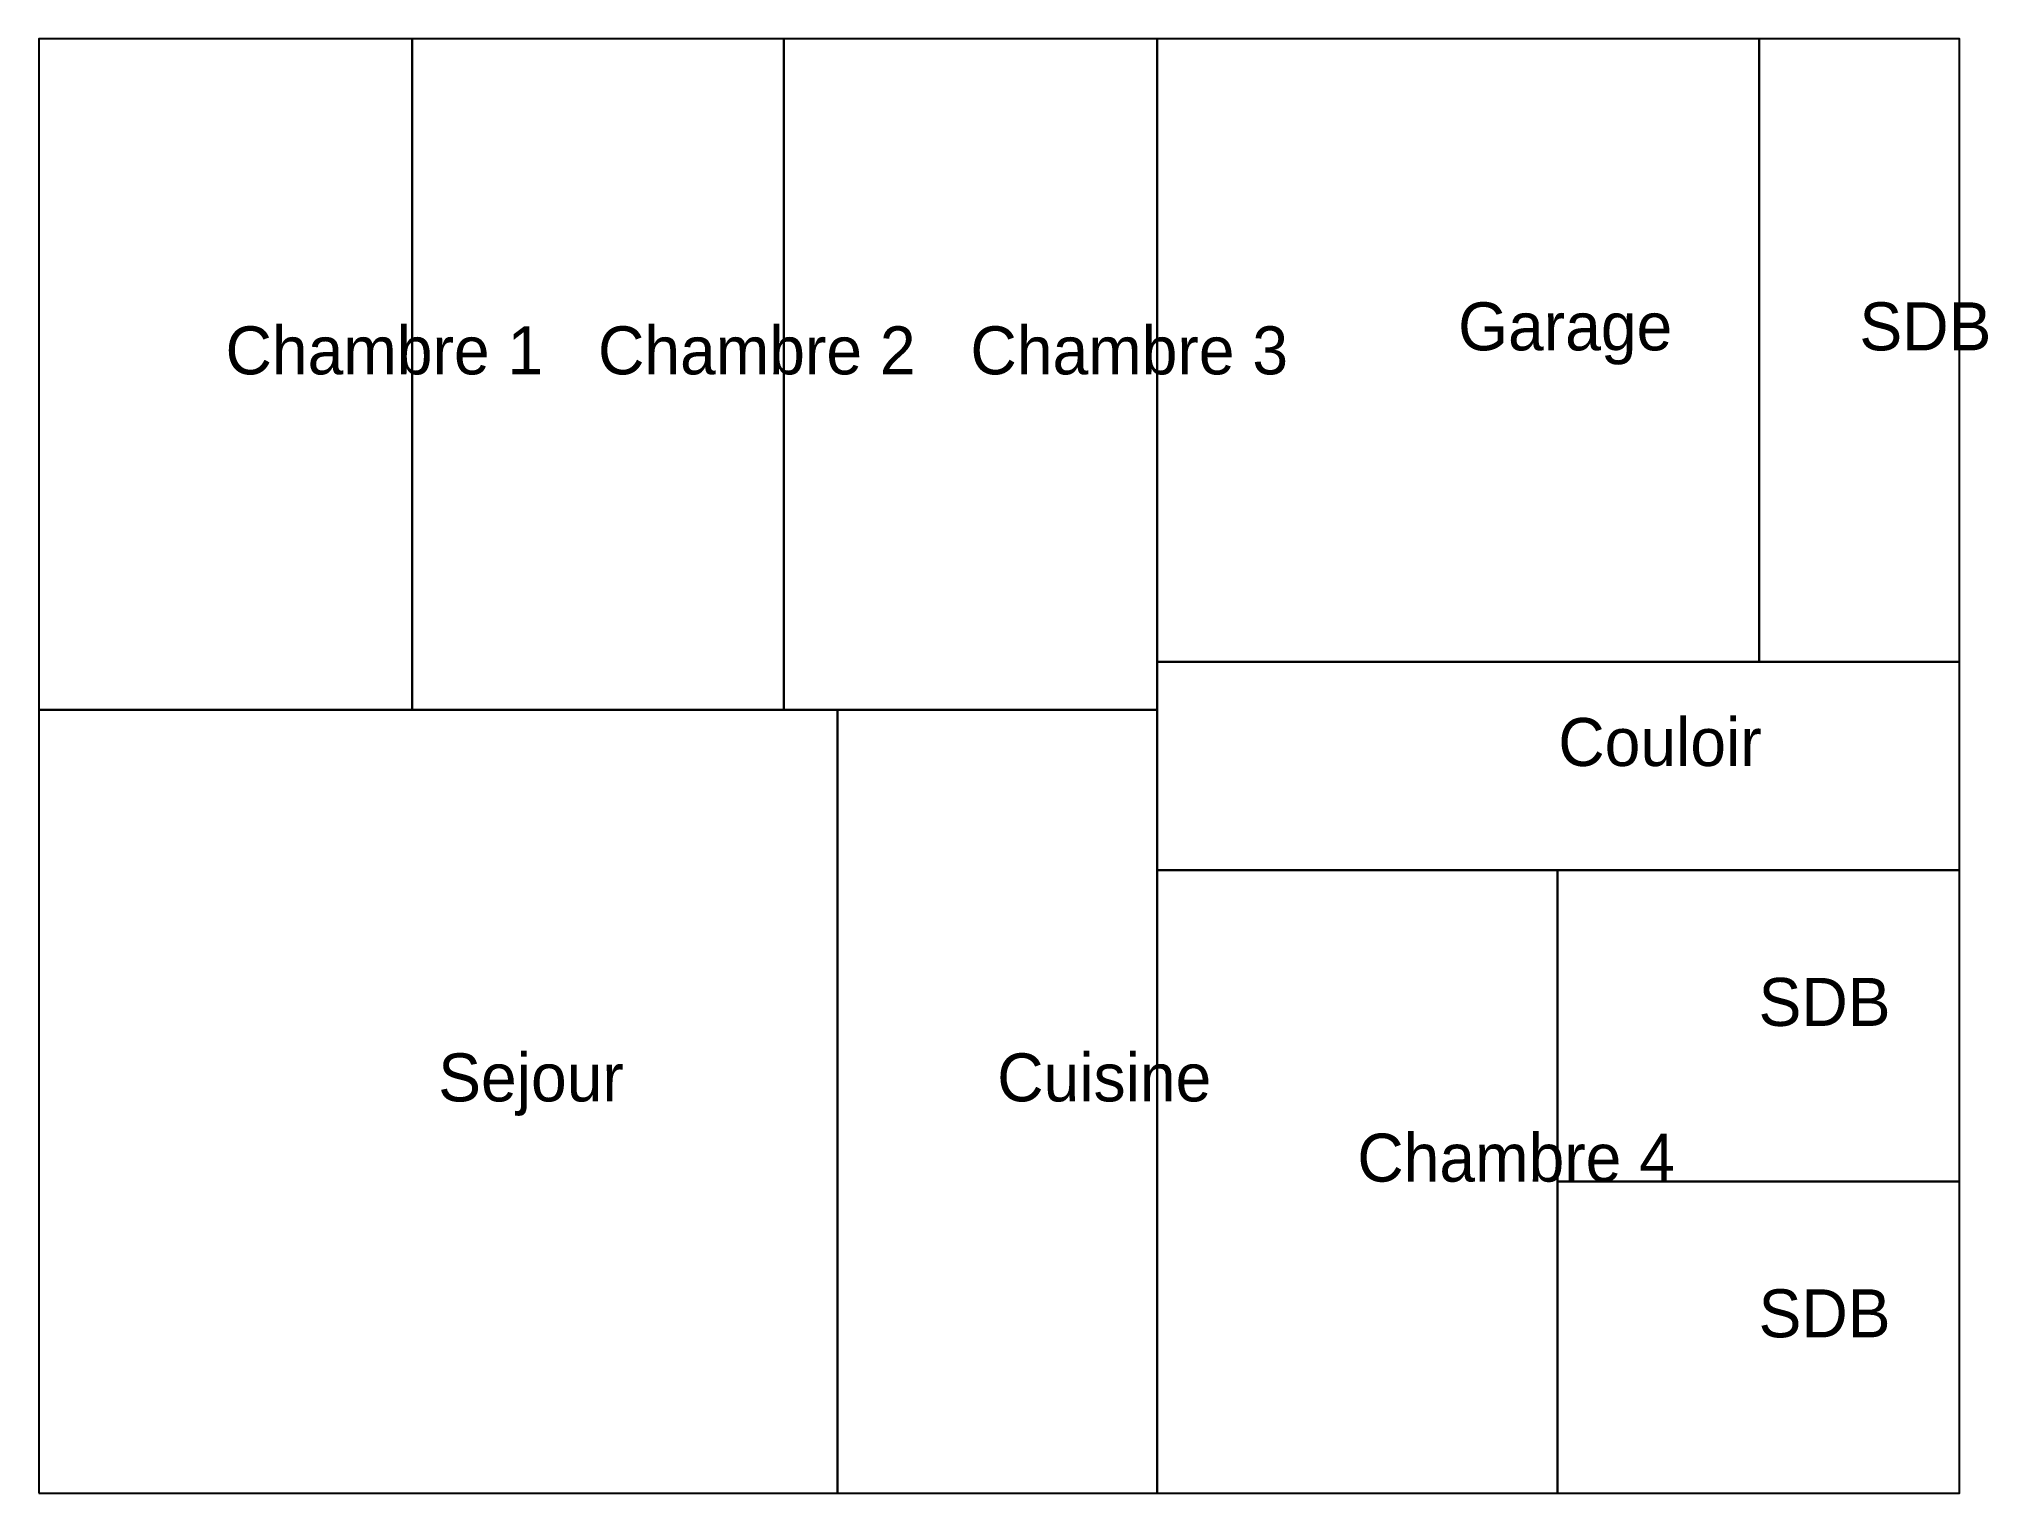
# Model space of a CAD drawing. Header units: metres. Extents: x 0 to 14.2, y 0 to 10.6.
import ezdxf

# ---------------------------------------------------------------- set-up
doc = ezdxf.new("R2010")
doc.units = ezdxf.units.M
for name, color, linetype in [('LABELS', 2, 'CONTINUOUS'), ('OPENINGS', 4, 'CONTINUOUS'), ('ROOMS', 8, 'CONTINUOUS'), ('WALLS', 7, 'CONTINUOUS')]:
    doc.layers.add(name, color=color, linetype=linetype)

msp = doc.modelspace()

# ---------------------------------------------------------------- linework, layer by layer
at = {"layer": 'OPENINGS'}
for p, q in [((10.5, 10.6), (9.1, 10.6)), ((8.15, 8.784), (8.15, 7.984)), ((12.54, 8.784), (12.54, 7.984)), ((12.54, 7.876), (12.54, 8.676)), ((2.72, 8.644), (2.72, 7.844)), ((5.43, 8.644), (5.43, 7.844)), ((2.72, 7.666), (2.72, 8.466)), ((5.43, 7.666), (5.43, 8.466)), ((8.15, 7.666), (8.15, 8.466)), ((9.906, 6.06), (10.706, 6.06)), ((11.66, 6.06), (10.86, 6.06)), ((13, 6.06), (13.8, 6.06)), ((1.088, 5.71), (1.888, 5.71)), ((3.492, 5.71), (2.692, 5.71)), ((3.804, 5.71), (4.604, 5.71)), ((7.218, 5.71), (6.418, 5.71)), ((6.518, 5.71), (7.318, 5.71)), ((8.15, 5.54), (8.15, 4.74)), ((9.902, 4.54), (9.102, 4.54)), ((10.49, 4.54), (11.29, 4.54)), ((12.828, 4.54), (12.028, 4.54)), ((14, 2.65), (14, 4.05)), ((11.07, 3.632), (11.07, 2.832)), ((5.82, 3.426), (5.82, 2.626)), ((5.82, 2.284), (5.82, 3.084)), ((8.15, 2.284), (8.15, 3.084)), ((8.15, 2.724), (8.15, 1.924)), ((11.07, 1.816), (11.07, 2.616)), ((12.828, 2.27), (12.028, 2.27)), ((12.242, 2.27), (13.042, 2.27)), ((11.07, 1.362), (11.07, 0.562)), ((4.9, 0), (5.8, 0))]:
    msp.add_line(p, q, dxfattribs=at)
at = {"layer": 'ROOMS'}
for points in [[(0, 5.71), (2.72, 5.71), (2.72, 10.6), (0, 10.6)], [(2.72, 5.71), (5.43, 5.71), (5.43, 10.6), (2.72, 10.6)], [(5.43, 5.71), (8.15, 5.71), (8.15, 10.6), (5.43, 10.6)], [(8.15, 6.06), (12.54, 6.06), (12.54, 10.6), (8.15, 10.6)], [(12.54, 6.06), (14, 6.06), (14, 10.6), (12.54, 10.6)], [(8.15, 4.54), (14, 4.54), (14, 6.06), (8.15, 6.06)], [(0, 0), (5.82, 0), (5.82, 5.71), (0, 5.71)], [(5.82, 0), (8.15, 0), (8.15, 5.71), (5.82, 5.71)], [(8.15, 0), (11.07, 0), (11.07, 4.54), (8.15, 4.54)], [(11.07, 2.27), (14, 2.27), (14, 4.54), (11.07, 4.54)], [(11.07, 0), (14, 0), (14, 2.27), (11.07, 2.27)]]:
    msp.add_lwpolyline(points, close=True, dxfattribs=at)
at = {"layer": 'WALLS'}
for p, q in [((14, 10.6), (0, 10.6)), ((0, 10.6), (0, 0)), ((2.72, 5.71), (2.72, 10.6)), ((2.72, 10.6), (2.72, 5.71)), ((5.43, 5.71), (5.43, 10.6)), ((5.43, 10.6), (5.43, 5.71)), ((8.15, 5.71), (8.15, 10.6)), ((8.15, 10.6), (8.15, 6.06)), ((12.54, 6.06), (12.54, 10.6)), ((12.54, 10.6), (12.54, 6.06)), ((14, 0), (14, 10.6)), ((14, 6.06), (8.15, 6.06)), ((8.15, 6.06), (8.15, 4.54)), ((8.15, 6.06), (12.54, 6.06)), ((12.54, 6.06), (14, 6.06)), ((5.82, 5.71), (0, 5.71)), ((0, 5.71), (2.72, 5.71)), ((2.72, 5.71), (5.43, 5.71)), ((5.43, 5.71), (8.15, 5.71)), ((5.82, 0), (5.82, 5.71)), ((8.15, 5.71), (5.82, 5.71)), ((5.82, 5.71), (5.82, 0)), ((8.15, 0), (8.15, 5.71)), ((11.07, 4.54), (8.15, 4.54)), ((8.15, 4.54), (8.15, 0)), ((8.15, 4.54), (14, 4.54)), ((11.07, 0), (11.07, 4.54)), ((14, 4.54), (11.07, 4.54)), ((11.07, 4.54), (11.07, 2.27)), ((14, 2.27), (11.07, 2.27)), ((11.07, 2.27), (11.07, 0)), ((11.07, 2.27), (14, 2.27)), ((0, 0), (14, 0))]:
    msp.add_line(p, q, dxfattribs=at)

# ---------------------------------------------------------------- texts
at = {"layer": 'LABELS'}
for s, p in [('Garage', (10.345, 8.33)), ('SDB', (13.27, 8.33)), ('Chambre 1', (1.36, 8.155)), ('Chambre 2', (4.075, 8.155)), ('Chambre 3', (6.79, 8.155)), ('Couloir', (11.075, 5.3)), ('SDB', (12.535, 3.405)), ('Sejour', (2.91, 2.855)), ('Cuisine', (6.985, 2.855)), ('Chambre 4', (9.61, 2.27)), ('SDB', (12.535, 1.135))]:
    msp.add_text(s, height=0.35, dxfattribs=at).set_placement(p)

doc.saveas('drawing.dxf')
